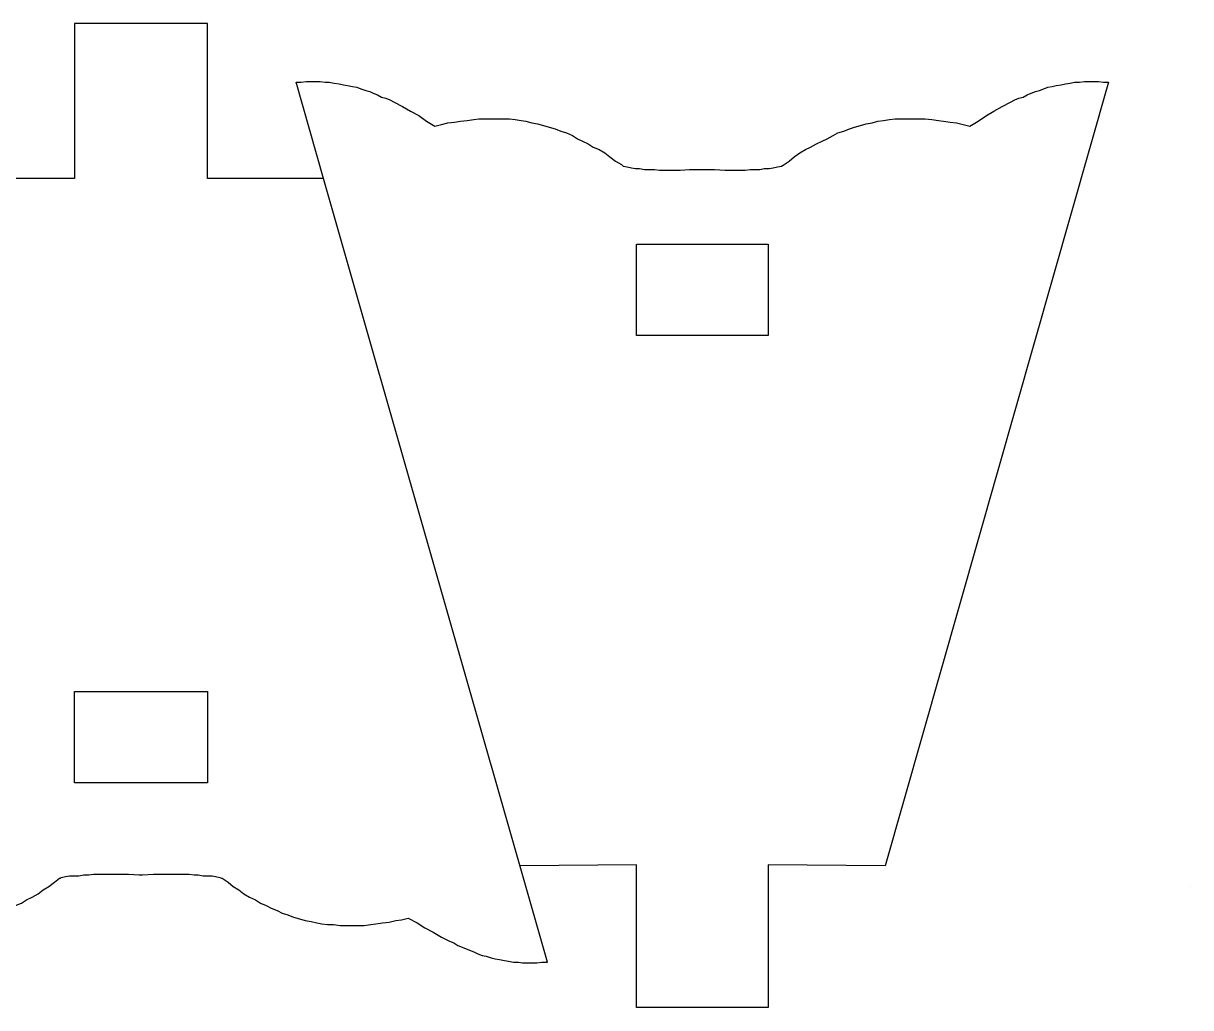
# Model space of a CAD drawing. Header units: centimetres. Extents: x -21.3 to 5.3, y 0.3 to 10.2.
# Drawn here: x -14.322 to -10.749, y 6.032 to 9.044 of the extents above; entities that cross this region are included whole.
import ezdxf

# ---------------------------------------------------------------- set-up
doc = ezdxf.new("R2010")
doc.units = ezdxf.units.CM
doc.header["$MEASUREMENT"] = 0
doc.layers.add('Layer 1', color=7, linetype='Continuous')

msp = doc.modelspace()

# ---------------------------------------------------------------- linework, layer by layer
at = {"layer": 'Layer 1'}
for points, knots in [([(-15.12262, 6.46603), (-15.12262, 6.46603), (-15.20644, 6.17139), (-15.20644, 6.17139), (-15.20644, 6.17139), (-15.20644, 6.17139), (-15.18866, 6.17139), (-15.18866, 6.17139), (-15.18866, 6.17139), (-15.18866, 6.17139), (-15.17342, 6.16885), (-15.17342, 6.16885), (-15.17342, 6.16885), (-15.17342, 6.16885), (-15.16072, 6.16885), (-15.16072, 6.16885), (-15.16072, 6.16885), (-15.16072, 6.16885), (-15.14548, 6.16885), (-15.14548, 6.16885), (-15.14548, 6.16885), (-15.14548, 6.16885), (-15.13024, 6.16885), (-15.13024, 6.16885), (-15.13024, 6.16885), (-15.13024, 6.16885), (-15.115, 6.17139), (-15.115, 6.17139), (-15.115, 6.17139), (-15.115, 6.17139), (-15.1023, 6.17139), (-15.1023, 6.17139), (-15.1023, 6.17139), (-15.1023, 6.17139), (-15.08706, 6.17393), (-15.08706, 6.17393), (-15.08706, 6.17393), (-15.08706, 6.17393), (-15.07436, 6.17647), (-15.07436, 6.17647), (-15.07436, 6.17647), (-15.07436, 6.17647), (-15.05912, 6.17901), (-15.05912, 6.17901), (-15.05912, 6.17901), (-15.05912, 6.17901), (-15.04642, 6.18155), (-15.04642, 6.18155), (-15.04642, 6.18155), (-15.04642, 6.18155), (-15.03118, 6.18409), (-15.03118, 6.18409), (-15.03118, 6.18409), (-15.03118, 6.18409), (-15.01848, 6.18917), (-15.01848, 6.18917), (-15.01848, 6.18917), (-15.01848, 6.18917), (-15.00578, 6.19171), (-15.00578, 6.19171), (-15.00578, 6.19171), (-15.00578, 6.19171), (-14.99562, 6.19679), (-14.99562, 6.19679), (-14.99562, 6.19679), (-14.99562, 6.19679), (-14.98292, 6.20187), (-14.98292, 6.20187), (-14.98292, 6.20187), (-14.98292, 6.20187), (-14.96768, 6.20695), (-14.96768, 6.20695), (-14.96768, 6.20695), (-14.96768, 6.20695), (-14.95498, 6.21203), (-14.95498, 6.21203), (-14.95498, 6.21203), (-14.95498, 6.21203), (-14.94228, 6.21711), (-14.94228, 6.21711), (-14.94228, 6.21711), (-14.94228, 6.21711), (-14.92958, 6.22219), (-14.92958, 6.22219), (-14.92958, 6.22219), (-14.92958, 6.22219), (-14.91688, 6.22981), (-14.91688, 6.22981), (-14.91688, 6.22981), (-14.91688, 6.22981), (-14.90418, 6.23489), (-14.90418, 6.23489), (-14.90418, 6.23489), (-14.90418, 6.23489), (-14.87878, 6.24759), (-14.87878, 6.24759), (-14.87878, 6.24759), (-14.87878, 6.24759), (-14.85338, 6.26283), (-14.85338, 6.26283), (-14.85338, 6.26283), (-14.85338, 6.26283), (-14.83052, 6.27553), (-14.83052, 6.27553), (-14.83052, 6.27553), (-14.83052, 6.27553), (-14.80512, 6.29077), (-14.80512, 6.29077), (-14.80512, 6.29077), (-14.80512, 6.29077), (-14.77972, 6.30601), (-14.77972, 6.30601), (-14.77972, 6.30601), (-14.77972, 6.30601), (-14.7594, 6.30093), (-14.7594, 6.30093), (-14.7594, 6.30093), (-14.7594, 6.30093), (-14.73908, 6.29839), (-14.73908, 6.29839), (-14.73908, 6.29839), (-14.73908, 6.29839), (-14.7213, 6.29331), (-14.7213, 6.29331), (-14.7213, 6.29331), (-14.7213, 6.29331), (-14.70098, 6.29077), (-14.70098, 6.29077), (-14.70098, 6.29077), (-14.70098, 6.29077), (-14.6832, 6.28823), (-14.6832, 6.28823), (-14.6832, 6.28823), (-14.6832, 6.28823), (-14.66542, 6.28569), (-14.66542, 6.28569), (-14.66542, 6.28569), (-14.66542, 6.28569), (-14.6451, 6.28315), (-14.6451, 6.28315), (-14.6451, 6.28315), (-14.6451, 6.28315), (-14.62732, 6.28315), (-14.62732, 6.28315), (-14.62732, 6.28315), (-14.62732, 6.28315), (-14.607, 6.28315), (-14.607, 6.28315), (-14.607, 6.28315), (-14.607, 6.28315), (-14.58922, 6.28315), (-14.58922, 6.28315), (-14.58922, 6.28315), (-14.58922, 6.28315), (-14.5689, 6.28315), (-14.5689, 6.28315), (-14.5689, 6.28315), (-14.5689, 6.28315), (-14.55112, 6.28569), (-14.55112, 6.28569), (-14.55112, 6.28569), (-14.55112, 6.28569), (-14.53334, 6.28569), (-14.53334, 6.28569), (-14.53334, 6.28569), (-14.53334, 6.28569), (-14.5181, 6.28823), (-14.5181, 6.28823), (-14.5181, 6.28823), (-14.5181, 6.28823), (-14.50032, 6.29077), (-14.50032, 6.29077), (-14.50032, 6.29077), (-14.50032, 6.29077), (-14.48254, 6.29585), (-14.48254, 6.29585), (-14.48254, 6.29585), (-14.48254, 6.29585), (-14.46476, 6.29839), (-14.46476, 6.29839), (-14.46476, 6.29839), (-14.46476, 6.29839), (-14.44698, 6.30347), (-14.44698, 6.30347), (-14.44698, 6.30347), (-14.44698, 6.30347), (-14.4292, 6.30855), (-14.4292, 6.30855), (-14.4292, 6.30855), (-14.4292, 6.30855), (-14.41142, 6.31617), (-14.41142, 6.31617), (-14.41142, 6.31617), (-14.41142, 6.31617), (-14.39364, 6.32125), (-14.39364, 6.32125), (-14.39364, 6.32125), (-14.39364, 6.32125), (-14.37586, 6.32887), (-14.37586, 6.32887), (-14.37586, 6.32887), (-14.37586, 6.32887), (-14.36316, 6.33649), (-14.36316, 6.33649), (-14.36316, 6.33649), (-14.36316, 6.33649), (-14.34538, 6.34411), (-14.34538, 6.34411), (-14.34538, 6.34411), (-14.34538, 6.34411), (-14.3276, 6.35173), (-14.3276, 6.35173), (-14.3276, 6.35173), (-14.3276, 6.35173), (-14.31236, 6.36189), (-14.31236, 6.36189), (-14.31236, 6.36189), (-14.31236, 6.36189), (-14.29458, 6.36951), (-14.29458, 6.36951), (-14.29458, 6.36951), (-14.29458, 6.36951), (-14.2768, 6.37967), (-14.2768, 6.37967), (-14.2768, 6.37967), (-14.2768, 6.37967), (-14.26156, 6.39237), (-14.26156, 6.39237), (-14.26156, 6.39237), (-14.26156, 6.39237), (-14.24378, 6.40253), (-14.24378, 6.40253), (-14.24378, 6.40253), (-14.24378, 6.40253), (-14.226, 6.41523), (-14.226, 6.41523), (-14.226, 6.41523), (-14.226, 6.41523), (-14.21076, 6.42793), (-14.21076, 6.42793), (-14.21076, 6.42793), (-14.21076, 6.42793), (-14.20822, 6.42793), (-14.20822, 6.42793), (-14.20822, 6.42793), (-14.20822, 6.42793), (-14.20568, 6.43047), (-14.20568, 6.43047), (-14.20568, 6.43047), (-14.20568, 6.43047), (-14.19298, 6.43301), (-14.19298, 6.43301), (-14.19298, 6.43301), (-14.19298, 6.43301), (-14.18028, 6.43555), (-14.18028, 6.43555), (-14.18028, 6.43555), (-14.18028, 6.43555), (-14.16504, 6.43555), (-14.16504, 6.43555), (-14.16504, 6.43555), (-14.16504, 6.43555), (-14.15234, 6.43555), (-14.15234, 6.43555), (-14.15234, 6.43555), (-14.15234, 6.43555), (-14.1371, 6.43809), (-14.1371, 6.43809), (-14.1371, 6.43809), (-14.1371, 6.43809), (-14.12186, 6.43809), (-14.12186, 6.43809), (-14.12186, 6.43809), (-14.12186, 6.43809), (-14.10662, 6.44063), (-14.10662, 6.44063), (-14.10662, 6.44063), (-14.10662, 6.44063), (-14.09138, 6.44063), (-14.09138, 6.44063), (-14.09138, 6.44063), (-14.09138, 6.44063), (-14.0609, 6.44063), (-14.0609, 6.44063), (-14.0609, 6.44063), (-14.0609, 6.44063), (-14.03296, 6.44063), (-14.03296, 6.44063), (-14.03296, 6.44063), (-14.03296, 6.44063), (-13.99994, 6.44063), (-13.99994, 6.44063), (-13.99994, 6.44063), (-13.99994, 6.44063), (-13.96692, 6.43809), (-13.96692, 6.43809), (-13.96692, 6.43809), (-13.96692, 6.43809), (-13.96184, 6.43809), (-13.96184, 6.43809), (-13.96184, 6.43809), (-13.96184, 6.43809), (-13.95676, 6.43809), (-13.95676, 6.43809), (-13.95676, 6.43809), (-13.95676, 6.43809), (-13.92374, 6.44063), (-13.92374, 6.44063), (-13.92374, 6.44063), (-13.92374, 6.44063), (-13.89326, 6.44063), (-13.89326, 6.44063), (-13.89326, 6.44063), (-13.89326, 6.44063), (-13.86278, 6.44063), (-13.86278, 6.44063), (-13.86278, 6.44063), (-13.86278, 6.44063), (-13.82976, 6.44063), (-13.82976, 6.44063), (-13.82976, 6.44063), (-13.82976, 6.44063), (-13.81452, 6.44063), (-13.81452, 6.44063), (-13.81452, 6.44063), (-13.81452, 6.44063), (-13.79928, 6.43809), (-13.79928, 6.43809), (-13.79928, 6.43809), (-13.79928, 6.43809), (-13.78658, 6.43809), (-13.78658, 6.43809), (-13.78658, 6.43809), (-13.78658, 6.43809), (-13.77134, 6.43555), (-13.77134, 6.43555), (-13.77134, 6.43555), (-13.77134, 6.43555), (-13.7561, 6.43555), (-13.7561, 6.43555), (-13.7561, 6.43555), (-13.7561, 6.43555), (-13.7434, 6.43555), (-13.7434, 6.43555), (-13.7434, 6.43555), (-13.7434, 6.43555), (-13.73324, 6.43301), (-13.73324, 6.43301), (-13.73324, 6.43301), (-13.73324, 6.43301), (-13.72054, 6.43047), (-13.72054, 6.43047), (-13.72054, 6.43047), (-13.72054, 6.43047), (-13.71546, 6.42793), (-13.71546, 6.42793), (-13.71546, 6.42793), (-13.71546, 6.42793), (-13.71292, 6.42793), (-13.71292, 6.42793), (-13.71292, 6.42793), (-13.71292, 6.42793), (-13.69514, 6.41523), (-13.69514, 6.41523), (-13.69514, 6.41523), (-13.69514, 6.41523), (-13.6799, 6.40253), (-13.6799, 6.40253), (-13.6799, 6.40253), (-13.6799, 6.40253), (-13.66212, 6.39237), (-13.66212, 6.39237), (-13.66212, 6.39237), (-13.66212, 6.39237), (-13.64688, 6.37967), (-13.64688, 6.37967), (-13.64688, 6.37967), (-13.64688, 6.37967), (-13.6291, 6.36951), (-13.6291, 6.36951), (-13.6291, 6.36951), (-13.6291, 6.36951), (-13.61132, 6.36189), (-13.61132, 6.36189), (-13.61132, 6.36189), (-13.61132, 6.36189), (-13.59608, 6.35173), (-13.59608, 6.35173), (-13.59608, 6.35173), (-13.59608, 6.35173), (-13.5783, 6.34411), (-13.5783, 6.34411), (-13.5783, 6.34411), (-13.5783, 6.34411), (-13.56306, 6.33649), (-13.56306, 6.33649), (-13.56306, 6.33649), (-13.56306, 6.33649), (-13.54528, 6.32887), (-13.54528, 6.32887), (-13.54528, 6.32887), (-13.54528, 6.32887), (-13.53004, 6.32125), (-13.53004, 6.32125), (-13.53004, 6.32125), (-13.53004, 6.32125), (-13.51226, 6.31617), (-13.51226, 6.31617), (-13.51226, 6.31617), (-13.51226, 6.31617), (-13.49448, 6.30855), (-13.49448, 6.30855), (-13.49448, 6.30855), (-13.49448, 6.30855), (-13.4767, 6.30347), (-13.4767, 6.30347), (-13.4767, 6.30347), (-13.4767, 6.30347), (-13.45892, 6.29839), (-13.45892, 6.29839), (-13.45892, 6.29839), (-13.45892, 6.29839), (-13.44114, 6.29585), (-13.44114, 6.29585), (-13.44114, 6.29585), (-13.44114, 6.29585), (-13.42336, 6.29077), (-13.42336, 6.29077), (-13.42336, 6.29077), (-13.42336, 6.29077), (-13.40812, 6.28823), (-13.40812, 6.28823), (-13.40812, 6.28823), (-13.40812, 6.28823), (-13.39034, 6.28569), (-13.39034, 6.28569), (-13.39034, 6.28569), (-13.39034, 6.28569), (-13.37256, 6.28569), (-13.37256, 6.28569), (-13.37256, 6.28569), (-13.37256, 6.28569), (-13.35224, 6.28315), (-13.35224, 6.28315), (-13.35224, 6.28315), (-13.35224, 6.28315), (-13.33446, 6.28315), (-13.33446, 6.28315), (-13.33446, 6.28315), (-13.33446, 6.28315), (-13.31668, 6.28315), (-13.31668, 6.28315), (-13.31668, 6.28315), (-13.31668, 6.28315), (-13.29636, 6.28315), (-13.29636, 6.28315), (-13.29636, 6.28315), (-13.29636, 6.28315), (-13.27858, 6.28315), (-13.27858, 6.28315), (-13.27858, 6.28315), (-13.27858, 6.28315), (-13.25826, 6.28569), (-13.25826, 6.28569), (-13.25826, 6.28569), (-13.25826, 6.28569), (-13.24302, 6.28823), (-13.24302, 6.28823), (-13.24302, 6.28823), (-13.24302, 6.28823), (-13.2227, 6.29077), (-13.2227, 6.29077), (-13.2227, 6.29077), (-13.2227, 6.29077), (-13.20238, 6.29331), (-13.20238, 6.29331), (-13.20238, 6.29331), (-13.20238, 6.29331), (-13.18206, 6.29839), (-13.18206, 6.29839), (-13.18206, 6.29839), (-13.18206, 6.29839), (-13.16428, 6.30093), (-13.16428, 6.30093), (-13.16428, 6.30093), (-13.16428, 6.30093), (-13.14396, 6.30601), (-13.14396, 6.30601), (-13.14396, 6.30601), (-13.14396, 6.30601), (-13.11602, 6.29077), (-13.11602, 6.29077), (-13.11602, 6.29077), (-13.11602, 6.29077), (-13.09316, 6.27553), (-13.09316, 6.27553), (-13.09316, 6.27553), (-13.09316, 6.27553), (-13.06776, 6.26283), (-13.06776, 6.26283), (-13.06776, 6.26283), (-13.06776, 6.26283), (-13.04236, 6.24759), (-13.04236, 6.24759), (-13.04236, 6.24759), (-13.04236, 6.24759), (-13.01696, 6.23489), (-13.01696, 6.23489), (-13.01696, 6.23489), (-13.01696, 6.23489), (-13.00426, 6.22981), (-13.00426, 6.22981), (-13.00426, 6.22981), (-13.00426, 6.22981), (-12.99156, 6.22219), (-12.99156, 6.22219), (-12.99156, 6.22219), (-12.99156, 6.22219), (-12.97886, 6.21711), (-12.97886, 6.21711), (-12.97886, 6.21711), (-12.97886, 6.21711), (-12.96616, 6.21203), (-12.96616, 6.21203), (-12.96616, 6.21203), (-12.96616, 6.21203), (-12.95346, 6.20695), (-12.95346, 6.20695), (-12.95346, 6.20695), (-12.95346, 6.20695), (-12.94076, 6.20187), (-12.94076, 6.20187), (-12.94076, 6.20187), (-12.94076, 6.20187), (-12.9306, 6.19679), (-12.9306, 6.19679), (-12.9306, 6.19679), (-12.9306, 6.19679), (-12.9179, 6.19171), (-12.9179, 6.19171), (-12.9179, 6.19171), (-12.9179, 6.19171), (-12.9052, 6.18917), (-12.9052, 6.18917), (-12.9052, 6.18917), (-12.9052, 6.18917), (-12.88996, 6.18409), (-12.88996, 6.18409), (-12.88996, 6.18409), (-12.88996, 6.18409), (-12.87726, 6.18155), (-12.87726, 6.18155), (-12.87726, 6.18155), (-12.87726, 6.18155), (-12.86456, 6.17901), (-12.86456, 6.17901), (-12.86456, 6.17901), (-12.86456, 6.17901), (-12.84932, 6.17647), (-12.84932, 6.17647), (-12.84932, 6.17647), (-12.84932, 6.17647), (-12.83662, 6.17393), (-12.83662, 6.17393), (-12.83662, 6.17393), (-12.83662, 6.17393), (-12.82138, 6.17139), (-12.82138, 6.17139), (-12.82138, 6.17139), (-12.82138, 6.17139), (-12.80614, 6.17139), (-12.80614, 6.17139), (-12.80614, 6.17139), (-12.80614, 6.17139), (-12.79344, 6.16885), (-12.79344, 6.16885), (-12.79344, 6.16885), (-12.79344, 6.16885), (-12.78074, 6.16885), (-12.78074, 6.16885), (-12.78074, 6.16885), (-12.78074, 6.16885), (-12.7655, 6.16885), (-12.7655, 6.16885), (-12.7655, 6.16885), (-12.7655, 6.16885), (-12.75026, 6.16885), (-12.75026, 6.16885), (-12.75026, 6.16885), (-12.75026, 6.16885), (-12.73502, 6.17139), (-12.73502, 6.17139), (-12.73502, 6.17139), (-12.73502, 6.17139), (-12.71724, 6.17139), (-12.71724, 6.17139), (-12.71724, 6.17139), (-12.71724, 6.17139), (-13.40304, 8.56915), (-13.40304, 8.56915), (-13.40304, 8.56915), (-13.40304, 8.56915), (-13.75864, 8.56915), (-13.75864, 8.56915), (-13.75864, 8.56915), (-13.75864, 8.56915), (-13.75864, 9.04413), (-13.75864, 9.04413), (-13.75864, 9.04413), (-13.75864, 9.04413), (-14.16504, 9.04413), (-14.16504, 9.04413), (-14.16504, 9.04413), (-14.16504, 9.04413), (-14.16504, 8.56915), (-14.16504, 8.56915), (-14.16504, 8.56915), (-14.16504, 8.56915), (-14.52064, 8.56915), (-14.52064, 8.56915)], [0, 0, 0, 0, 0.0064516, 0.0064516, 0.0064516, 0.0064516, 0.0129032, 0.0129032, 0.0129032, 0.0129032, 0.0193548, 0.0193548, 0.0193548, 0.0193548, 0.0258065, 0.0258065, 0.0258065, 0.0258065, 0.0322581, 0.0322581, 0.0322581, 0.0322581, 0.0387097, 0.0387097, 0.0387097, 0.0387097, 0.0451613, 0.0451613, 0.0451613, 0.0451613, 0.0516129, 0.0516129, 0.0516129, 0.0516129, 0.0580645, 0.0580645, 0.0580645, 0.0580645, 0.0645161, 0.0645161, 0.0645161, 0.0645161, 0.0709677, 0.0709677, 0.0709677, 0.0709677, 0.0774194, 0.0774194, 0.0774194, 0.0774194, 0.083871, 0.083871, 0.083871, 0.083871, 0.0903226, 0.0903226, 0.0903226, 0.0903226, 0.0967742, 0.0967742, 0.0967742, 0.0967742, 0.1032258, 0.1032258, 0.1032258, 0.1032258, 0.1096774, 0.1096774, 0.1096774, 0.1096774, 0.116129, 0.116129, 0.116129, 0.116129, 0.1225806, 0.1225806, 0.1225806, 0.1225806, 0.1290323, 0.1290323, 0.1290323, 0.1290323, 0.1354839, 0.1354839, 0.1354839, 0.1354839, 0.1419355, 0.1419355, 0.1419355, 0.1419355, 0.1483871, 0.1483871, 0.1483871, 0.1483871, 0.1548387, 0.1548387, 0.1548387, 0.1548387, 0.1612903, 0.1612903, 0.1612903, 0.1612903, 0.1677419, 0.1677419, 0.1677419, 0.1677419, 0.1741935, 0.1741935, 0.1741935, 0.1741935, 0.1806452, 0.1806452, 0.1806452, 0.1806452, 0.1870968, 0.1870968, 0.1870968, 0.1870968, 0.1935484, 0.1935484, 0.1935484, 0.1935484, 0.2, 0.2, 0.2, 0.2, 0.2064516, 0.2064516, 0.2064516, 0.2064516, 0.2129032, 0.2129032, 0.2129032, 0.2129032, 0.2193548, 0.2193548, 0.2193548, 0.2193548, 0.2258065, 0.2258065, 0.2258065, 0.2258065, 0.2322581, 0.2322581, 0.2322581, 0.2322581, 0.2387097, 0.2387097, 0.2387097, 0.2387097, 0.2451613, 0.2451613, 0.2451613, 0.2451613, 0.2516129, 0.2516129, 0.2516129, 0.2516129, 0.2580645, 0.2580645, 0.2580645, 0.2580645, 0.2645161, 0.2645161, 0.2645161, 0.2645161, 0.2709677, 0.2709677, 0.2709677, 0.2709677, 0.2774194, 0.2774194, 0.2774194, 0.2774194, 0.283871, 0.283871, 0.283871, 0.283871, 0.2903226, 0.2903226, 0.2903226, 0.2903226, 0.2967742, 0.2967742, 0.2967742, 0.2967742, 0.3032258, 0.3032258, 0.3032258, 0.3032258, 0.3096774, 0.3096774, 0.3096774, 0.3096774, 0.316129, 0.316129, 0.316129, 0.316129, 0.3225806, 0.3225806, 0.3225806, 0.3225806, 0.3290323, 0.3290323, 0.3290323, 0.3290323, 0.3354839, 0.3354839, 0.3354839, 0.3354839, 0.3419355, 0.3419355, 0.3419355, 0.3419355, 0.3483871, 0.3483871, 0.3483871, 0.3483871, 0.3548387, 0.3548387, 0.3548387, 0.3548387, 0.3612903, 0.3612903, 0.3612903, 0.3612903, 0.3677419, 0.3677419, 0.3677419, 0.3677419, 0.3741935, 0.3741935, 0.3741935, 0.3741935, 0.3806452, 0.3806452, 0.3806452, 0.3806452, 0.3870968, 0.3870968, 0.3870968, 0.3870968, 0.3935484, 0.3935484, 0.3935484, 0.3935484, 0.4, 0.4, 0.4, 0.4, 0.4064516, 0.4064516, 0.4064516, 0.4064516, 0.4129032, 0.4129032, 0.4129032, 0.4129032, 0.4193548, 0.4193548, 0.4193548, 0.4193548, 0.4258065, 0.4258065, 0.4258065, 0.4258065, 0.4322581, 0.4322581, 0.4322581, 0.4322581, 0.4387097, 0.4387097, 0.4387097, 0.4387097, 0.4451613, 0.4451613, 0.4451613, 0.4451613, 0.4516129, 0.4516129, 0.4516129, 0.4516129, 0.4580645, 0.4580645, 0.4580645, 0.4580645, 0.4645161, 0.4645161, 0.4645161, 0.4645161, 0.4709677, 0.4709677, 0.4709677, 0.4709677, 0.4774194, 0.4774194, 0.4774194, 0.4774194, 0.483871, 0.483871, 0.483871, 0.483871, 0.4903226, 0.4903226, 0.4903226, 0.4903226, 0.4967742, 0.4967742, 0.4967742, 0.4967742, 0.5032258, 0.5032258, 0.5032258, 0.5032258, 0.5096774, 0.5096774, 0.5096774, 0.5096774, 0.516129, 0.516129, 0.516129, 0.516129, 0.5225806, 0.5225806, 0.5225806, 0.5225806, 0.5290323, 0.5290323, 0.5290323, 0.5290323, 0.5354839, 0.5354839, 0.5354839, 0.5354839, 0.5419355, 0.5419355, 0.5419355, 0.5419355, 0.5483871, 0.5483871, 0.5483871, 0.5483871, 0.5548387, 0.5548387, 0.5548387, 0.5548387, 0.5612903, 0.5612903, 0.5612903, 0.5612903, 0.5677419, 0.5677419, 0.5677419, 0.5677419, 0.5741935, 0.5741935, 0.5741935, 0.5741935, 0.5806452, 0.5806452, 0.5806452, 0.5806452, 0.5870968, 0.5870968, 0.5870968, 0.5870968, 0.5935484, 0.5935484, 0.5935484, 0.5935484, 0.6, 0.6, 0.6, 0.6, 0.6064516, 0.6064516, 0.6064516, 0.6064516, 0.6129032, 0.6129032, 0.6129032, 0.6129032, 0.6193548, 0.6193548, 0.6193548, 0.6193548, 0.6258065, 0.6258065, 0.6258065, 0.6258065, 0.6322581, 0.6322581, 0.6322581, 0.6322581, 0.6387097, 0.6387097, 0.6387097, 0.6387097, 0.6451613, 0.6451613, 0.6451613, 0.6451613, 0.6516129, 0.6516129, 0.6516129, 0.6516129, 0.6580645, 0.6580645, 0.6580645, 0.6580645, 0.6645161, 0.6645161, 0.6645161, 0.6645161, 0.6709677, 0.6709677, 0.6709677, 0.6709677, 0.6774194, 0.6774194, 0.6774194, 0.6774194, 0.683871, 0.683871, 0.683871, 0.683871, 0.6903226, 0.6903226, 0.6903226, 0.6903226, 0.6967742, 0.6967742, 0.6967742, 0.6967742, 0.7032258, 0.7032258, 0.7032258, 0.7032258, 0.7096774, 0.7096774, 0.7096774, 0.7096774, 0.716129, 0.716129, 0.716129, 0.716129, 0.7225806, 0.7225806, 0.7225806, 0.7225806, 0.7290323, 0.7290323, 0.7290323, 0.7290323, 0.7354839, 0.7354839, 0.7354839, 0.7354839, 0.7419355, 0.7419355, 0.7419355, 0.7419355, 0.7483871, 0.7483871, 0.7483871, 0.7483871, 0.7548387, 0.7548387, 0.7548387, 0.7548387, 0.7612903, 0.7612903, 0.7612903, 0.7612903, 0.7677419, 0.7677419, 0.7677419, 0.7677419, 0.7741935, 0.7741935, 0.7741935, 0.7741935, 0.7806452, 0.7806452, 0.7806452, 0.7806452, 0.7870968, 0.7870968, 0.7870968, 0.7870968, 0.7935484, 0.7935484, 0.7935484, 0.7935484, 0.8, 0.8, 0.8, 0.8, 0.8064516, 0.8064516, 0.8064516, 0.8064516, 0.8129032, 0.8129032, 0.8129032, 0.8129032, 0.8193548, 0.8193548, 0.8193548, 0.8193548, 0.8258065, 0.8258065, 0.8258065, 0.8258065, 0.8322581, 0.8322581, 0.8322581, 0.8322581, 0.8387097, 0.8387097, 0.8387097, 0.8387097, 0.8451613, 0.8451613, 0.8451613, 0.8451613, 0.8516129, 0.8516129, 0.8516129, 0.8516129, 0.8580645, 0.8580645, 0.8580645, 0.8580645, 0.8645161, 0.8645161, 0.8645161, 0.8645161, 0.8709677, 0.8709677, 0.8709677, 0.8709677, 0.8774194, 0.8774194, 0.8774194, 0.8774194, 0.883871, 0.883871, 0.883871, 0.883871, 0.8903226, 0.8903226, 0.8903226, 0.8903226, 0.8967742, 0.8967742, 0.8967742, 0.8967742, 0.9032258, 0.9032258, 0.9032258, 0.9032258, 0.9096774, 0.9096774, 0.9096774, 0.9096774, 0.916129, 0.916129, 0.916129, 0.916129, 0.9225806, 0.9225806, 0.9225806, 0.9225806, 0.9290323, 0.9290323, 0.9290323, 0.9290323, 0.9354839, 0.9354839, 0.9354839, 0.9354839, 0.9419355, 0.9419355, 0.9419355, 0.9419355, 0.9483871, 0.9483871, 0.9483871, 0.9483871, 0.9548387, 0.9548387, 0.9548387, 0.9548387, 0.9612903, 0.9612903, 0.9612903, 0.9612903, 0.9677419, 0.9677419, 0.9677419, 0.9677419, 0.9741935, 0.9741935, 0.9741935, 0.9741935, 0.9806452, 0.9806452, 0.9806452, 0.9806452, 0.9870968, 0.9870968, 0.9870968, 0.9870968, 0.9935484, 0.9935484, 0.9935484, 0.9935484, 1, 1, 1, 1]), ([(-13.40304, 8.56915), (-13.40304, 8.56915), (-13.48686, 8.86379), (-13.48686, 8.86379), (-13.48686, 8.86379), (-13.48686, 8.86379), (-13.47162, 8.86379), (-13.47162, 8.86379), (-13.47162, 8.86379), (-13.47162, 8.86379), (-13.45638, 8.86633), (-13.45638, 8.86633), (-13.45638, 8.86633), (-13.45638, 8.86633), (-13.44114, 8.86633), (-13.44114, 8.86633), (-13.44114, 8.86633), (-13.44114, 8.86633), (-13.4259, 8.86633), (-13.4259, 8.86633), (-13.4259, 8.86633), (-13.4259, 8.86633), (-13.4132, 8.86633), (-13.4132, 8.86633), (-13.4132, 8.86633), (-13.4132, 8.86633), (-13.39796, 8.86379), (-13.39796, 8.86379), (-13.39796, 8.86379), (-13.39796, 8.86379), (-13.38526, 8.86379), (-13.38526, 8.86379), (-13.38526, 8.86379), (-13.38526, 8.86379), (-13.37002, 8.86125), (-13.37002, 8.86125), (-13.37002, 8.86125), (-13.37002, 8.86125), (-13.35478, 8.85871), (-13.35478, 8.85871), (-13.35478, 8.85871), (-13.35478, 8.85871), (-13.34208, 8.85617), (-13.34208, 8.85617), (-13.34208, 8.85617), (-13.34208, 8.85617), (-13.32938, 8.85363), (-13.32938, 8.85363), (-13.32938, 8.85363), (-13.32938, 8.85363), (-13.31414, 8.85109), (-13.31414, 8.85109), (-13.31414, 8.85109), (-13.31414, 8.85109), (-13.30144, 8.84855), (-13.30144, 8.84855), (-13.30144, 8.84855), (-13.30144, 8.84855), (-13.28874, 8.84347), (-13.28874, 8.84347), (-13.28874, 8.84347), (-13.28874, 8.84347), (-13.2735, 8.83839), (-13.2735, 8.83839), (-13.2735, 8.83839), (-13.2735, 8.83839), (-13.2608, 8.83585), (-13.2608, 8.83585), (-13.2608, 8.83585), (-13.2608, 8.83585), (-13.25064, 8.83077), (-13.25064, 8.83077), (-13.25064, 8.83077), (-13.25064, 8.83077), (-13.23794, 8.82569), (-13.23794, 8.82569), (-13.23794, 8.82569), (-13.23794, 8.82569), (-13.22524, 8.81807), (-13.22524, 8.81807), (-13.22524, 8.81807), (-13.22524, 8.81807), (-13.21254, 8.81553), (-13.21254, 8.81553), (-13.21254, 8.81553), (-13.21254, 8.81553), (-13.19984, 8.81045), (-13.19984, 8.81045), (-13.19984, 8.81045), (-13.19984, 8.81045), (-13.18714, 8.80283), (-13.18714, 8.80283), (-13.18714, 8.80283), (-13.18714, 8.80283), (-13.16174, 8.79013), (-13.16174, 8.79013), (-13.16174, 8.79013), (-13.16174, 8.79013), (-13.13634, 8.77489), (-13.13634, 8.77489), (-13.13634, 8.77489), (-13.13634, 8.77489), (-13.11094, 8.76219), (-13.11094, 8.76219), (-13.11094, 8.76219), (-13.11094, 8.76219), (-13.08808, 8.74441), (-13.08808, 8.74441), (-13.08808, 8.74441), (-13.08808, 8.74441), (-13.06268, 8.72917), (-13.06268, 8.72917), (-13.06268, 8.72917), (-13.06268, 8.72917), (-13.04236, 8.73425), (-13.04236, 8.73425), (-13.04236, 8.73425), (-13.04236, 8.73425), (-13.02204, 8.73933), (-13.02204, 8.73933), (-13.02204, 8.73933), (-13.02204, 8.73933), (-13.00172, 8.74187), (-13.00172, 8.74187), (-13.00172, 8.74187), (-13.00172, 8.74187), (-12.98394, 8.74441), (-12.98394, 8.74441), (-12.98394, 8.74441), (-12.98394, 8.74441), (-12.96362, 8.74695), (-12.96362, 8.74695), (-12.96362, 8.74695), (-12.96362, 8.74695), (-12.9433, 8.74949), (-12.9433, 8.74949), (-12.9433, 8.74949), (-12.9433, 8.74949), (-12.92806, 8.75203), (-12.92806, 8.75203), (-12.92806, 8.75203), (-12.92806, 8.75203), (-12.90774, 8.75203), (-12.90774, 8.75203), (-12.90774, 8.75203), (-12.90774, 8.75203), (-12.88996, 8.75203), (-12.88996, 8.75203), (-12.88996, 8.75203), (-12.88996, 8.75203), (-12.86964, 8.75203), (-12.86964, 8.75203), (-12.86964, 8.75203), (-12.86964, 8.75203), (-12.85186, 8.75203), (-12.85186, 8.75203), (-12.85186, 8.75203), (-12.85186, 8.75203), (-12.83408, 8.75203), (-12.83408, 8.75203), (-12.83408, 8.75203), (-12.83408, 8.75203), (-12.8163, 8.74949), (-12.8163, 8.74949), (-12.8163, 8.74949), (-12.8163, 8.74949), (-12.79852, 8.74695), (-12.79852, 8.74695), (-12.79852, 8.74695), (-12.79852, 8.74695), (-12.78328, 8.74441), (-12.78328, 8.74441), (-12.78328, 8.74441), (-12.78328, 8.74441), (-12.7655, 8.73933), (-12.7655, 8.73933), (-12.7655, 8.73933), (-12.7655, 8.73933), (-12.74772, 8.73679), (-12.74772, 8.73679), (-12.74772, 8.73679), (-12.74772, 8.73679), (-12.72994, 8.73171), (-12.72994, 8.73171), (-12.72994, 8.73171), (-12.72994, 8.73171), (-12.71216, 8.72663), (-12.71216, 8.72663), (-12.71216, 8.72663), (-12.71216, 8.72663), (-12.69438, 8.72155), (-12.69438, 8.72155), (-12.69438, 8.72155), (-12.69438, 8.72155), (-12.6766, 8.71393), (-12.6766, 8.71393), (-12.6766, 8.71393), (-12.6766, 8.71393), (-12.65882, 8.70885), (-12.65882, 8.70885), (-12.65882, 8.70885), (-12.65882, 8.70885), (-12.64104, 8.70123), (-12.64104, 8.70123), (-12.64104, 8.70123), (-12.64104, 8.70123), (-12.6258, 8.69107), (-12.6258, 8.69107), (-12.6258, 8.69107), (-12.6258, 8.69107), (-12.61056, 8.68345), (-12.61056, 8.68345), (-12.61056, 8.68345), (-12.61056, 8.68345), (-12.59278, 8.67583), (-12.59278, 8.67583), (-12.59278, 8.67583), (-12.59278, 8.67583), (-12.57754, 8.66567), (-12.57754, 8.66567), (-12.57754, 8.66567), (-12.57754, 8.66567), (-12.55976, 8.65805), (-12.55976, 8.65805), (-12.55976, 8.65805), (-12.55976, 8.65805), (-12.54198, 8.64789), (-12.54198, 8.64789), (-12.54198, 8.64789), (-12.54198, 8.64789), (-12.52674, 8.63519), (-12.52674, 8.63519), (-12.52674, 8.63519), (-12.52674, 8.63519), (-12.50896, 8.62249), (-12.50896, 8.62249), (-12.50896, 8.62249), (-12.50896, 8.62249), (-12.49118, 8.61233), (-12.49118, 8.61233), (-12.49118, 8.61233), (-12.49118, 8.61233), (-12.48864, 8.60979), (-12.48864, 8.60979), (-12.48864, 8.60979), (-12.48864, 8.60979), (-12.4861, 8.60725), (-12.4861, 8.60725), (-12.4861, 8.60725), (-12.4861, 8.60725), (-12.4734, 8.60471), (-12.4734, 8.60471), (-12.4734, 8.60471), (-12.4734, 8.60471), (-12.4607, 8.60217), (-12.4607, 8.60217), (-12.4607, 8.60217), (-12.4607, 8.60217), (-12.448, 8.59963), (-12.448, 8.59963), (-12.448, 8.59963), (-12.448, 8.59963), (-12.4353, 8.59963), (-12.4353, 8.59963), (-12.4353, 8.59963), (-12.4353, 8.59963), (-12.42006, 8.59709), (-12.42006, 8.59709), (-12.42006, 8.59709), (-12.42006, 8.59709), (-12.40482, 8.59709), (-12.40482, 8.59709), (-12.40482, 8.59709), (-12.40482, 8.59709), (-12.38958, 8.59709), (-12.38958, 8.59709), (-12.38958, 8.59709), (-12.38958, 8.59709), (-12.37434, 8.59455), (-12.37434, 8.59455), (-12.37434, 8.59455), (-12.37434, 8.59455), (-12.34386, 8.59455), (-12.34386, 8.59455), (-12.34386, 8.59455), (-12.34386, 8.59455), (-12.31084, 8.59455), (-12.31084, 8.59455), (-12.31084, 8.59455), (-12.31084, 8.59455), (-12.2829, 8.59709), (-12.2829, 8.59709), (-12.2829, 8.59709), (-12.2829, 8.59709), (-12.24988, 8.59709), (-12.24988, 8.59709), (-12.24988, 8.59709), (-12.24988, 8.59709), (-12.2448, 8.59709), (-12.2448, 8.59709), (-12.2448, 8.59709), (-12.2448, 8.59709), (-12.23972, 8.59709), (-12.23972, 8.59709), (-12.23972, 8.59709), (-12.23972, 8.59709), (-12.2067, 8.59709), (-12.2067, 8.59709), (-12.2067, 8.59709), (-12.2067, 8.59709), (-12.17368, 8.59455), (-12.17368, 8.59455), (-12.17368, 8.59455), (-12.17368, 8.59455), (-12.1432, 8.59455), (-12.1432, 8.59455), (-12.1432, 8.59455), (-12.1432, 8.59455), (-12.11272, 8.59455), (-12.11272, 8.59455), (-12.11272, 8.59455), (-12.11272, 8.59455), (-12.09748, 8.59709), (-12.09748, 8.59709), (-12.09748, 8.59709), (-12.09748, 8.59709), (-12.08224, 8.59709), (-12.08224, 8.59709), (-12.08224, 8.59709), (-12.08224, 8.59709), (-12.067, 8.59709), (-12.067, 8.59709), (-12.067, 8.59709), (-12.067, 8.59709), (-12.0543, 8.59963), (-12.0543, 8.59963), (-12.0543, 8.59963), (-12.0543, 8.59963), (-12.03906, 8.59963), (-12.03906, 8.59963), (-12.03906, 8.59963), (-12.03906, 8.59963), (-12.02636, 8.60217), (-12.02636, 8.60217), (-12.02636, 8.60217), (-12.02636, 8.60217), (-12.01366, 8.60471), (-12.01366, 8.60471), (-12.01366, 8.60471), (-12.01366, 8.60471), (-12.00096, 8.60725), (-12.00096, 8.60725), (-12.00096, 8.60725), (-12.00096, 8.60725), (-11.99588, 8.60979), (-11.99588, 8.60979), (-11.99588, 8.60979), (-11.99588, 8.60979), (-11.99334, 8.61233), (-11.99334, 8.61233), (-11.99334, 8.61233), (-11.99334, 8.61233), (-11.9781, 8.62249), (-11.9781, 8.62249), (-11.9781, 8.62249), (-11.9781, 8.62249), (-11.96286, 8.63519), (-11.96286, 8.63519), (-11.96286, 8.63519), (-11.96286, 8.63519), (-11.94508, 8.64789), (-11.94508, 8.64789), (-11.94508, 8.64789), (-11.94508, 8.64789), (-11.9273, 8.65805), (-11.9273, 8.65805), (-11.9273, 8.65805), (-11.9273, 8.65805), (-11.91206, 8.66567), (-11.91206, 8.66567), (-11.91206, 8.66567), (-11.91206, 8.66567), (-11.89428, 8.67583), (-11.89428, 8.67583), (-11.89428, 8.67583), (-11.89428, 8.67583), (-11.8765, 8.68345), (-11.8765, 8.68345), (-11.8765, 8.68345), (-11.8765, 8.68345), (-11.86126, 8.69107), (-11.86126, 8.69107), (-11.86126, 8.69107), (-11.86126, 8.69107), (-11.84348, 8.70123), (-11.84348, 8.70123), (-11.84348, 8.70123), (-11.84348, 8.70123), (-11.82824, 8.70885), (-11.82824, 8.70885), (-11.82824, 8.70885), (-11.82824, 8.70885), (-11.81046, 8.71393), (-11.81046, 8.71393), (-11.81046, 8.71393), (-11.81046, 8.71393), (-11.79268, 8.72155), (-11.79268, 8.72155), (-11.79268, 8.72155), (-11.79268, 8.72155), (-11.77744, 8.72663), (-11.77744, 8.72663), (-11.77744, 8.72663), (-11.77744, 8.72663), (-11.75966, 8.73171), (-11.75966, 8.73171), (-11.75966, 8.73171), (-11.75966, 8.73171), (-11.74188, 8.73679), (-11.74188, 8.73679), (-11.74188, 8.73679), (-11.74188, 8.73679), (-11.7241, 8.73933), (-11.7241, 8.73933), (-11.7241, 8.73933), (-11.7241, 8.73933), (-11.70632, 8.74441), (-11.70632, 8.74441), (-11.70632, 8.74441), (-11.70632, 8.74441), (-11.68854, 8.74695), (-11.68854, 8.74695), (-11.68854, 8.74695), (-11.68854, 8.74695), (-11.67076, 8.74949), (-11.67076, 8.74949), (-11.67076, 8.74949), (-11.67076, 8.74949), (-11.65298, 8.75203), (-11.65298, 8.75203), (-11.65298, 8.75203), (-11.65298, 8.75203), (-11.6352, 8.75203), (-11.6352, 8.75203), (-11.6352, 8.75203), (-11.6352, 8.75203), (-11.61742, 8.75203), (-11.61742, 8.75203), (-11.61742, 8.75203), (-11.61742, 8.75203), (-11.5971, 8.75203), (-11.5971, 8.75203), (-11.5971, 8.75203), (-11.5971, 8.75203), (-11.57932, 8.75203), (-11.57932, 8.75203), (-11.57932, 8.75203), (-11.57932, 8.75203), (-11.56154, 8.75203), (-11.56154, 8.75203), (-11.56154, 8.75203), (-11.56154, 8.75203), (-11.54122, 8.74949), (-11.54122, 8.74949), (-11.54122, 8.74949), (-11.54122, 8.74949), (-11.5209, 8.74695), (-11.5209, 8.74695), (-11.5209, 8.74695), (-11.5209, 8.74695), (-11.50566, 8.74441), (-11.50566, 8.74441), (-11.50566, 8.74441), (-11.50566, 8.74441), (-11.48534, 8.74187), (-11.48534, 8.74187), (-11.48534, 8.74187), (-11.48534, 8.74187), (-11.46502, 8.73933), (-11.46502, 8.73933), (-11.46502, 8.73933), (-11.46502, 8.73933), (-11.4447, 8.73425), (-11.4447, 8.73425), (-11.4447, 8.73425), (-11.4447, 8.73425), (-11.42438, 8.72917), (-11.42438, 8.72917), (-11.42438, 8.72917), (-11.42438, 8.72917), (-11.39898, 8.74441), (-11.39898, 8.74441), (-11.39898, 8.74441), (-11.39898, 8.74441), (-11.37358, 8.76219), (-11.37358, 8.76219), (-11.37358, 8.76219), (-11.37358, 8.76219), (-11.35072, 8.77489), (-11.35072, 8.77489), (-11.35072, 8.77489), (-11.35072, 8.77489), (-11.32532, 8.79013), (-11.32532, 8.79013), (-11.32532, 8.79013), (-11.32532, 8.79013), (-11.29992, 8.80283), (-11.29992, 8.80283), (-11.29992, 8.80283), (-11.29992, 8.80283), (-11.28722, 8.81045), (-11.28722, 8.81045), (-11.28722, 8.81045), (-11.28722, 8.81045), (-11.27452, 8.81553), (-11.27452, 8.81553), (-11.27452, 8.81553), (-11.27452, 8.81553), (-11.26182, 8.81807), (-11.26182, 8.81807), (-11.26182, 8.81807), (-11.26182, 8.81807), (-11.24912, 8.82569), (-11.24912, 8.82569), (-11.24912, 8.82569), (-11.24912, 8.82569), (-11.23642, 8.83077), (-11.23642, 8.83077), (-11.23642, 8.83077), (-11.23642, 8.83077), (-11.22372, 8.83585), (-11.22372, 8.83585), (-11.22372, 8.83585), (-11.22372, 8.83585), (-11.21102, 8.83839), (-11.21102, 8.83839), (-11.21102, 8.83839), (-11.21102, 8.83839), (-11.19832, 8.84347), (-11.19832, 8.84347), (-11.19832, 8.84347), (-11.19832, 8.84347), (-11.18562, 8.84855), (-11.18562, 8.84855), (-11.18562, 8.84855), (-11.18562, 8.84855), (-11.17292, 8.85109), (-11.17292, 8.85109), (-11.17292, 8.85109), (-11.17292, 8.85109), (-11.16022, 8.85363), (-11.16022, 8.85363), (-11.16022, 8.85363), (-11.16022, 8.85363), (-11.14498, 8.85617), (-11.14498, 8.85617), (-11.14498, 8.85617), (-11.14498, 8.85617), (-11.13228, 8.85871), (-11.13228, 8.85871), (-11.13228, 8.85871), (-11.13228, 8.85871), (-11.11704, 8.86125), (-11.11704, 8.86125), (-11.11704, 8.86125), (-11.11704, 8.86125), (-11.10434, 8.86379), (-11.10434, 8.86379), (-11.10434, 8.86379), (-11.10434, 8.86379), (-11.0891, 8.86379), (-11.0891, 8.86379), (-11.0891, 8.86379), (-11.0891, 8.86379), (-11.07386, 8.86633), (-11.07386, 8.86633), (-11.07386, 8.86633), (-11.07386, 8.86633), (-11.05862, 8.86633), (-11.05862, 8.86633), (-11.05862, 8.86633), (-11.05862, 8.86633), (-11.04338, 8.86633), (-11.04338, 8.86633), (-11.04338, 8.86633), (-11.04338, 8.86633), (-11.03068, 8.86633), (-11.03068, 8.86633), (-11.03068, 8.86633), (-11.03068, 8.86633), (-11.01544, 8.86379), (-11.01544, 8.86379), (-11.01544, 8.86379), (-11.01544, 8.86379), (-11.0002, 8.86379), (-11.0002, 8.86379), (-11.0002, 8.86379), (-11.0002, 8.86379), (-11.68346, 6.46603), (-11.68346, 6.46603), (-11.68346, 6.46603), (-11.68346, 6.46603), (-12.0416, 6.46857), (-12.0416, 6.46857), (-12.0416, 6.46857), (-12.0416, 6.46857), (-12.0416, 6.03169), (-12.0416, 6.03169), (-12.0416, 6.03169), (-12.0416, 6.03169), (-12.0416, 6.03169), (-12.0416, 6.03169), (-12.0416, 6.03169), (-12.0416, 6.03169), (-12.04414, 6.03169), (-12.04414, 6.03169), (-12.04414, 6.03169), (-12.04414, 6.03169), (-12.04922, 6.03169), (-12.04922, 6.03169), (-12.04922, 6.03169), (-12.04922, 6.03169), (-12.05938, 6.03169), (-12.05938, 6.03169), (-12.05938, 6.03169), (-12.05938, 6.03169), (-12.07462, 6.03169), (-12.07462, 6.03169), (-12.07462, 6.03169), (-12.07462, 6.03169), (-12.08986, 6.03169), (-12.08986, 6.03169), (-12.08986, 6.03169), (-12.08986, 6.03169), (-12.11018, 6.03169), (-12.11018, 6.03169), (-12.11018, 6.03169), (-12.11018, 6.03169), (-12.13304, 6.03169), (-12.13304, 6.03169), (-12.13304, 6.03169), (-12.13304, 6.03169), (-12.15336, 6.03169), (-12.15336, 6.03169), (-12.15336, 6.03169), (-12.15336, 6.03169), (-12.17876, 6.03169), (-12.17876, 6.03169), (-12.17876, 6.03169), (-12.17876, 6.03169), (-12.20416, 6.03169), (-12.20416, 6.03169), (-12.20416, 6.03169), (-12.20416, 6.03169), (-12.22956, 6.03169), (-12.22956, 6.03169), (-12.22956, 6.03169), (-12.22956, 6.03169), (-12.2575, 6.03169), (-12.2575, 6.03169), (-12.2575, 6.03169), (-12.2575, 6.03169), (-12.2829, 6.03169), (-12.2829, 6.03169), (-12.2829, 6.03169), (-12.2829, 6.03169), (-12.3083, 6.03169), (-12.3083, 6.03169), (-12.3083, 6.03169), (-12.3083, 6.03169), (-12.33116, 6.03169), (-12.33116, 6.03169), (-12.33116, 6.03169), (-12.33116, 6.03169), (-12.35656, 6.03169), (-12.35656, 6.03169), (-12.35656, 6.03169), (-12.35656, 6.03169), (-12.37688, 6.03169), (-12.37688, 6.03169), (-12.37688, 6.03169), (-12.37688, 6.03169), (-12.3972, 6.03169), (-12.3972, 6.03169), (-12.3972, 6.03169), (-12.3972, 6.03169), (-12.41244, 6.03169), (-12.41244, 6.03169), (-12.41244, 6.03169), (-12.41244, 6.03169), (-12.42768, 6.03169), (-12.42768, 6.03169), (-12.42768, 6.03169), (-12.42768, 6.03169), (-12.43784, 6.03169), (-12.43784, 6.03169), (-12.43784, 6.03169), (-12.43784, 6.03169), (-12.44546, 6.03169), (-12.44546, 6.03169), (-12.44546, 6.03169), (-12.44546, 6.03169), (-12.44546, 6.03169), (-12.44546, 6.03169), (-12.44546, 6.03169), (-12.44546, 6.03169), (-12.44546, 6.03169), (-12.44546, 6.03169), (-12.44546, 6.03169), (-12.44546, 6.03169), (-12.44546, 6.46857), (-12.44546, 6.46857), (-12.44546, 6.46857), (-12.44546, 6.46857), (-12.80106, 6.46603), (-12.80106, 6.46603)], [0, 0, 0, 0, 0.0055866, 0.0055866, 0.0055866, 0.0055866, 0.0111732, 0.0111732, 0.0111732, 0.0111732, 0.0167598, 0.0167598, 0.0167598, 0.0167598, 0.0223464, 0.0223464, 0.0223464, 0.0223464, 0.027933, 0.027933, 0.027933, 0.027933, 0.0335196, 0.0335196, 0.0335196, 0.0335196, 0.0391061, 0.0391061, 0.0391061, 0.0391061, 0.0446927, 0.0446927, 0.0446927, 0.0446927, 0.0502793, 0.0502793, 0.0502793, 0.0502793, 0.0558659, 0.0558659, 0.0558659, 0.0558659, 0.0614525, 0.0614525, 0.0614525, 0.0614525, 0.0670391, 0.0670391, 0.0670391, 0.0670391, 0.0726257, 0.0726257, 0.0726257, 0.0726257, 0.0782123, 0.0782123, 0.0782123, 0.0782123, 0.0837989, 0.0837989, 0.0837989, 0.0837989, 0.0893855, 0.0893855, 0.0893855, 0.0893855, 0.0949721, 0.0949721, 0.0949721, 0.0949721, 0.1005587, 0.1005587, 0.1005587, 0.1005587, 0.1061453, 0.1061453, 0.1061453, 0.1061453, 0.1117318, 0.1117318, 0.1117318, 0.1117318, 0.1173184, 0.1173184, 0.1173184, 0.1173184, 0.122905, 0.122905, 0.122905, 0.122905, 0.1284916, 0.1284916, 0.1284916, 0.1284916, 0.1340782, 0.1340782, 0.1340782, 0.1340782, 0.1396648, 0.1396648, 0.1396648, 0.1396648, 0.1452514, 0.1452514, 0.1452514, 0.1452514, 0.150838, 0.150838, 0.150838, 0.150838, 0.1564246, 0.1564246, 0.1564246, 0.1564246, 0.1620112, 0.1620112, 0.1620112, 0.1620112, 0.1675978, 0.1675978, 0.1675978, 0.1675978, 0.1731844, 0.1731844, 0.1731844, 0.1731844, 0.1787709, 0.1787709, 0.1787709, 0.1787709, 0.1843575, 0.1843575, 0.1843575, 0.1843575, 0.1899441, 0.1899441, 0.1899441, 0.1899441, 0.1955307, 0.1955307, 0.1955307, 0.1955307, 0.2011173, 0.2011173, 0.2011173, 0.2011173, 0.2067039, 0.2067039, 0.2067039, 0.2067039, 0.2122905, 0.2122905, 0.2122905, 0.2122905, 0.2178771, 0.2178771, 0.2178771, 0.2178771, 0.2234637, 0.2234637, 0.2234637, 0.2234637, 0.2290503, 0.2290503, 0.2290503, 0.2290503, 0.2346369, 0.2346369, 0.2346369, 0.2346369, 0.2402235, 0.2402235, 0.2402235, 0.2402235, 0.2458101, 0.2458101, 0.2458101, 0.2458101, 0.2513966, 0.2513966, 0.2513966, 0.2513966, 0.2569832, 0.2569832, 0.2569832, 0.2569832, 0.2625698, 0.2625698, 0.2625698, 0.2625698, 0.2681564, 0.2681564, 0.2681564, 0.2681564, 0.273743, 0.273743, 0.273743, 0.273743, 0.2793296, 0.2793296, 0.2793296, 0.2793296, 0.2849162, 0.2849162, 0.2849162, 0.2849162, 0.2905028, 0.2905028, 0.2905028, 0.2905028, 0.2960894, 0.2960894, 0.2960894, 0.2960894, 0.301676, 0.301676, 0.301676, 0.301676, 0.3072626, 0.3072626, 0.3072626, 0.3072626, 0.3128492, 0.3128492, 0.3128492, 0.3128492, 0.3184358, 0.3184358, 0.3184358, 0.3184358, 0.3240223, 0.3240223, 0.3240223, 0.3240223, 0.3296089, 0.3296089, 0.3296089, 0.3296089, 0.3351955, 0.3351955, 0.3351955, 0.3351955, 0.3407821, 0.3407821, 0.3407821, 0.3407821, 0.3463687, 0.3463687, 0.3463687, 0.3463687, 0.3519553, 0.3519553, 0.3519553, 0.3519553, 0.3575419, 0.3575419, 0.3575419, 0.3575419, 0.3631285, 0.3631285, 0.3631285, 0.3631285, 0.3687151, 0.3687151, 0.3687151, 0.3687151, 0.3743017, 0.3743017, 0.3743017, 0.3743017, 0.3798883, 0.3798883, 0.3798883, 0.3798883, 0.3854749, 0.3854749, 0.3854749, 0.3854749, 0.3910615, 0.3910615, 0.3910615, 0.3910615, 0.396648, 0.396648, 0.396648, 0.396648, 0.4022346, 0.4022346, 0.4022346, 0.4022346, 0.4078212, 0.4078212, 0.4078212, 0.4078212, 0.4134078, 0.4134078, 0.4134078, 0.4134078, 0.4189944, 0.4189944, 0.4189944, 0.4189944, 0.424581, 0.424581, 0.424581, 0.424581, 0.4301676, 0.4301676, 0.4301676, 0.4301676, 0.4357542, 0.4357542, 0.4357542, 0.4357542, 0.4413408, 0.4413408, 0.4413408, 0.4413408, 0.4469274, 0.4469274, 0.4469274, 0.4469274, 0.452514, 0.452514, 0.452514, 0.452514, 0.4581006, 0.4581006, 0.4581006, 0.4581006, 0.4636872, 0.4636872, 0.4636872, 0.4636872, 0.4692737, 0.4692737, 0.4692737, 0.4692737, 0.4748603, 0.4748603, 0.4748603, 0.4748603, 0.4804469, 0.4804469, 0.4804469, 0.4804469, 0.4860335, 0.4860335, 0.4860335, 0.4860335, 0.4916201, 0.4916201, 0.4916201, 0.4916201, 0.4972067, 0.4972067, 0.4972067, 0.4972067, 0.5027933, 0.5027933, 0.5027933, 0.5027933, 0.5083799, 0.5083799, 0.5083799, 0.5083799, 0.5139665, 0.5139665, 0.5139665, 0.5139665, 0.5195531, 0.5195531, 0.5195531, 0.5195531, 0.5251397, 0.5251397, 0.5251397, 0.5251397, 0.5307263, 0.5307263, 0.5307263, 0.5307263, 0.5363128, 0.5363128, 0.5363128, 0.5363128, 0.5418994, 0.5418994, 0.5418994, 0.5418994, 0.547486, 0.547486, 0.547486, 0.547486, 0.5530726, 0.5530726, 0.5530726, 0.5530726, 0.5586592, 0.5586592, 0.5586592, 0.5586592, 0.5642458, 0.5642458, 0.5642458, 0.5642458, 0.5698324, 0.5698324, 0.5698324, 0.5698324, 0.575419, 0.575419, 0.575419, 0.575419, 0.5810056, 0.5810056, 0.5810056, 0.5810056, 0.5865922, 0.5865922, 0.5865922, 0.5865922, 0.5921788, 0.5921788, 0.5921788, 0.5921788, 0.5977654, 0.5977654, 0.5977654, 0.5977654, 0.603352, 0.603352, 0.603352, 0.603352, 0.6089385, 0.6089385, 0.6089385, 0.6089385, 0.6145251, 0.6145251, 0.6145251, 0.6145251, 0.6201117, 0.6201117, 0.6201117, 0.6201117, 0.6256983, 0.6256983, 0.6256983, 0.6256983, 0.6312849, 0.6312849, 0.6312849, 0.6312849, 0.6368715, 0.6368715, 0.6368715, 0.6368715, 0.6424581, 0.6424581, 0.6424581, 0.6424581, 0.6480447, 0.6480447, 0.6480447, 0.6480447, 0.6536313, 0.6536313, 0.6536313, 0.6536313, 0.6592179, 0.6592179, 0.6592179, 0.6592179, 0.6648045, 0.6648045, 0.6648045, 0.6648045, 0.6703911, 0.6703911, 0.6703911, 0.6703911, 0.6759777, 0.6759777, 0.6759777, 0.6759777, 0.6815642, 0.6815642, 0.6815642, 0.6815642, 0.6871508, 0.6871508, 0.6871508, 0.6871508, 0.6927374, 0.6927374, 0.6927374, 0.6927374, 0.698324, 0.698324, 0.698324, 0.698324, 0.7039106, 0.7039106, 0.7039106, 0.7039106, 0.7094972, 0.7094972, 0.7094972, 0.7094972, 0.7150838, 0.7150838, 0.7150838, 0.7150838, 0.7206704, 0.7206704, 0.7206704, 0.7206704, 0.726257, 0.726257, 0.726257, 0.726257, 0.7318436, 0.7318436, 0.7318436, 0.7318436, 0.7374302, 0.7374302, 0.7374302, 0.7374302, 0.7430168, 0.7430168, 0.7430168, 0.7430168, 0.7486034, 0.7486034, 0.7486034, 0.7486034, 0.7541899, 0.7541899, 0.7541899, 0.7541899, 0.7597765, 0.7597765, 0.7597765, 0.7597765, 0.7653631, 0.7653631, 0.7653631, 0.7653631, 0.7709497, 0.7709497, 0.7709497, 0.7709497, 0.7765363, 0.7765363, 0.7765363, 0.7765363, 0.7821229, 0.7821229, 0.7821229, 0.7821229, 0.7877095, 0.7877095, 0.7877095, 0.7877095, 0.7932961, 0.7932961, 0.7932961, 0.7932961, 0.7988827, 0.7988827, 0.7988827, 0.7988827, 0.8044693, 0.8044693, 0.8044693, 0.8044693, 0.8100559, 0.8100559, 0.8100559, 0.8100559, 0.8156425, 0.8156425, 0.8156425, 0.8156425, 0.8212291, 0.8212291, 0.8212291, 0.8212291, 0.8268156, 0.8268156, 0.8268156, 0.8268156, 0.8324022, 0.8324022, 0.8324022, 0.8324022, 0.8379888, 0.8379888, 0.8379888, 0.8379888, 0.8435754, 0.8435754, 0.8435754, 0.8435754, 0.849162, 0.849162, 0.849162, 0.849162, 0.8547486, 0.8547486, 0.8547486, 0.8547486, 0.8603352, 0.8603352, 0.8603352, 0.8603352, 0.8659218, 0.8659218, 0.8659218, 0.8659218, 0.8715084, 0.8715084, 0.8715084, 0.8715084, 0.877095, 0.877095, 0.877095, 0.877095, 0.8826816, 0.8826816, 0.8826816, 0.8826816, 0.8882682, 0.8882682, 0.8882682, 0.8882682, 0.8938547, 0.8938547, 0.8938547, 0.8938547, 0.8994413, 0.8994413, 0.8994413, 0.8994413, 0.9050279, 0.9050279, 0.9050279, 0.9050279, 0.9106145, 0.9106145, 0.9106145, 0.9106145, 0.9162011, 0.9162011, 0.9162011, 0.9162011, 0.9217877, 0.9217877, 0.9217877, 0.9217877, 0.9273743, 0.9273743, 0.9273743, 0.9273743, 0.9329609, 0.9329609, 0.9329609, 0.9329609, 0.9385475, 0.9385475, 0.9385475, 0.9385475, 0.9441341, 0.9441341, 0.9441341, 0.9441341, 0.9497207, 0.9497207, 0.9497207, 0.9497207, 0.9553073, 0.9553073, 0.9553073, 0.9553073, 0.9608939, 0.9608939, 0.9608939, 0.9608939, 0.9664804, 0.9664804, 0.9664804, 0.9664804, 0.972067, 0.972067, 0.972067, 0.972067, 0.9776536, 0.9776536, 0.9776536, 0.9776536, 0.9832402, 0.9832402, 0.9832402, 0.9832402, 0.9888268, 0.9888268, 0.9888268, 0.9888268, 0.9944134, 0.9944134, 0.9944134, 0.9944134, 1, 1, 1, 1]), ([(-12.0416, 8.36849), (-12.0416, 8.36849), (-12.44546, 8.36849), (-12.44546, 8.36849), (-12.44546, 8.36849), (-12.44546, 8.36849), (-12.44546, 8.08909), (-12.44546, 8.08909), (-12.44546, 8.08909), (-12.44546, 8.08909), (-12.0416, 8.08909), (-12.0416, 8.08909), (-12.0416, 8.08909), (-12.0416, 8.08909), (-12.0416, 8.36849), (-12.0416, 8.36849)], [0, 0, 0, 0, 0.25, 0.25, 0.25, 0.25, 0.5, 0.5, 0.5, 0.5, 0.75, 0.75, 0.75, 0.75, 1, 1, 1, 1]), ([(-14.16504, 6.72003), (-14.16504, 6.72003), (-13.75864, 6.72003), (-13.75864, 6.72003), (-13.75864, 6.72003), (-13.75864, 6.72003), (-13.75864, 6.99943), (-13.75864, 6.99943), (-13.75864, 6.99943), (-13.75864, 6.99943), (-14.16504, 6.99943), (-14.16504, 6.99943), (-14.16504, 6.99943), (-14.16504, 6.99943), (-14.16504, 6.72003), (-14.16504, 6.72003)], [0, 0, 0, 0, 0.25, 0.25, 0.25, 0.25, 0.5, 0.5, 0.5, 0.5, 0.75, 0.75, 0.75, 0.75, 1, 1, 1, 1])]:
    msp.add_open_spline(points, degree=3, knots=knots, dxfattribs=at)
msp.add_open_spline([(-10.74874, 6.40253), (-10.74874, 6.40253), (-10.74874, 6.40253), (-10.74874, 6.40253)], degree=3, dxfattribs=at)

doc.saveas('drawing.dxf')
